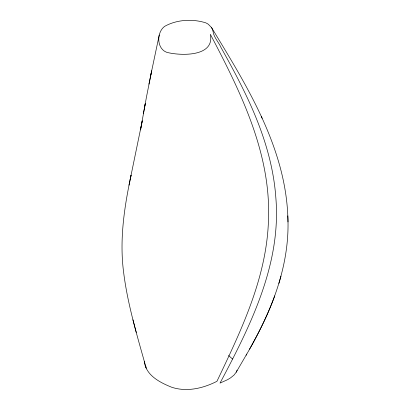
<?xml version="1.0" encoding="UTF-8"?>
<svg xmlns="http://www.w3.org/2000/svg" width="410" height="410" viewBox="0 0 410 410"><rect width="100%" height="100%" fill="white"/><g stroke="black" fill="none" stroke-linecap="round" stroke-linejoin="round"><path stroke-width="0.61" d="M287.794 215.844C290.464 265.639 270.856 313.091 246.097 355.234M287.979 221.943C287.174 150.075 247.625 87.017 211.534 27.572L208.321 24.277A16.2 9.353 0 0 0 205.625 22.791C192.408 18.675 176.623 19.557 164.523 26.435C157.327 31.908 156.502 45.612 164.2 50.994A15.185 8.764 0 0 0 166.937 52.377C180.907 55.929 215.024 56.934 210.34 34.286C240.649 91.891 271.312 153.617 268.463 220.493C266.623 277.857 241.162 330.491 216.941 381.315C203.17 388.367 186.693 392.267 171.6 387.209C159.992 382.525 145.765 375.35 144.279 361.323M148.948 84.127L151.679 70.848L146.447 97.119L140.533 129.862M129.012 185.171L131.067 175.244C124.297 207.014 119.351 239.773 123.615 272.25C127.623 304.604 137.232 335.887 145.939 367.201L146.232 368.247M143.403 113.56L145.299 103.484L144.602 107.138M140.553 129.775L142.26 120.837L130.17 179.534M150.87 74.692L159.249 34.993M278.908 283.418L280.983 276.145M274.726 295.892C268.027 314.398 259.146 332.028 249.536 349.171M246.758 354.076L236.216 372.188L233.992 375.088L230.553 377.876L227.586 379.67L220.032 383.099C250.32 325.981 281.439 264.353 275.843 197.702C273.357 162.544 261.893 128.668 246.902 96.986C238.974 80.191 230.128 63.847 221.067 47.642C218.837 42.261 214.005 37.7 213.138 31.893C212.841 30.381 212.354 28.89 211.534 27.572M228.575 355.526L232.572 359.027M261.37 116.614L262.149 118.28M136.258 332.464L132.948 319.8M145.786 366.171L145.939 367.201M237.026 370.189A23.144 13.361 0 0 1 236.216 372.188"/></g></svg>
